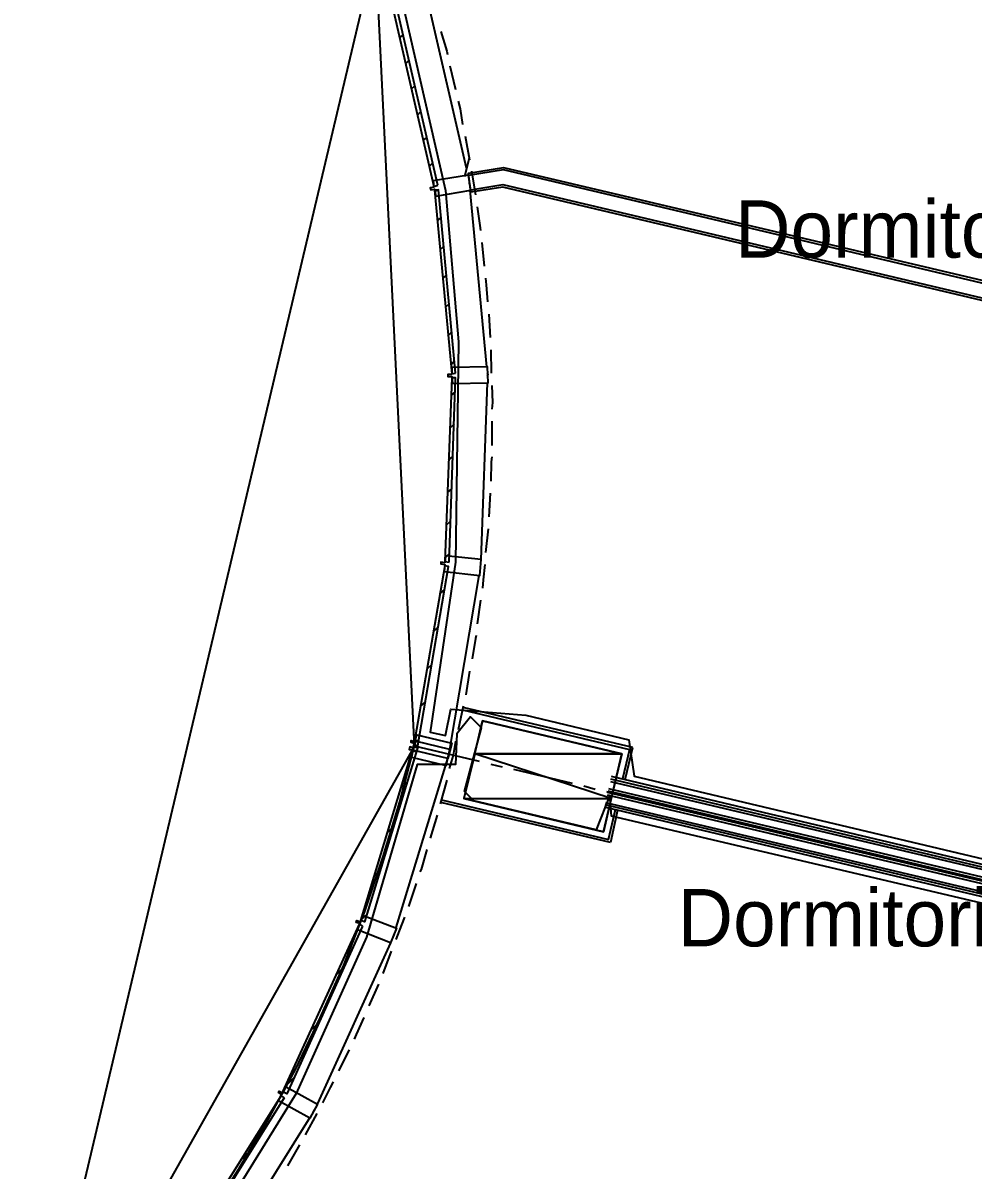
# Model space of a CAD drawing. Header units: feet. Extents: x -84 to 198, y -22 to 181.
# Drawn here: x 21 to 40.88, y 87.89 to 111.88 of the extents above; entities that cross this region are included whole.
import ezdxf
from ezdxf.enums import TextEntityAlignment as Align

# ---------------------------------------------------------------- set-up
doc = ezdxf.new("R2010")
doc.units = ezdxf.units.FT
for name, color, linetype in [('A-AREA-UNIDAD', 30, 'CONTINUOUS'), ('A-LINEA', 7, 'CONTINUOUS'), ('A-MURO-CONCRETO', 8, 'CONTINUOUS'), ('A-NOMBRE-ESPACIO', 2, 'CONTINUOUS')]:
    doc.layers.add(name, color=color, linetype=linetype)

msp = doc.modelspace()

# ---------------------------------------------------------------- linework, layer by layer
at = {"layer": 'A-AREA-UNIDAD'}
for points in [[(28.88, 112.5689), (29.84, 108.3733), (30.112, 105.2089), (30.048, 100.6044), (29.52, 97.0489), (29.84, 96.9778), (29.952, 97.5289), (31.52, 97.4044), (33.68, 96.8889), (33.792, 96.1244), (46.64, 93.0844), (47.6, 93.0844), (59.568, 90.2933), (59.68, 90.0089), (64.128, 88.9778), (64.192, 90.2044), (65.088, 94.1333), (65.36, 94.1689), (65.36, 95.0933), (65.888, 97.6533), (66.88, 97.6889), (67.92, 97.4578)], [(63.84, 87.7333), (63.92, 88.0889), (59.52, 89.1378), (57.728, 89.2978), (46.912, 91.8578), (46.88, 92.3378), (45.888, 92.3378), (33.312, 95.2889), (33.28, 95.7333), (32.992, 95.0044), (30.432, 95.6089), (30.24, 95.8044), (30.592, 97.1378), (30.368, 97.3689), (30.08, 97.0133), (30.048, 96.3733), (29.248, 96.3733), (28.192, 92.7644), (26.72, 89.4933), (24.64, 86.1333)]]:
    msp.add_lwpolyline(points, dxfattribs=at)
at = {"layer": 'A-LINEA'}
for p, q in [((21.0069, 82.2403), (28.3763, 113.3838)), ((29.195, 96.7636), (28.3763, 113.388)), ((30.28, 108.8444), (29.48, 112.3111)), ((28.88, 111.5644), (28.96, 111.6311)), ((29.0133, 111.0311), (29.08, 111.0978)), ((29.9333, 110.9778), (30.0533, 110.4844)), ((29.1333, 110.4978), (29.2, 110.5644)), ((29.2533, 109.9511), (29.32, 110.0178)), ((29.3733, 109.4178), (29.4533, 109.4844)), ((30.2533, 109.5111), (30.3467, 109.0178)), ((29.5067, 108.8844), (29.5733, 108.9511)), ((30.3333, 109.0578), (30.24, 108.6578)), ((31.0533, 108.8044), (30.32, 108.6844)), ((30.3867, 108.7778), (30.4667, 108.2844)), ((31.0533, 108.8578), (45.92, 105.3511)), ((45.9467, 105.2844), (31.0533, 108.8044)), ((30.3733, 108.3911), (31.04, 108.4978)), ((31.04, 108.4444), (30.3733, 108.3378)), ((31.04, 108.4978), (45.88, 104.9911)), ((45.8267, 104.9511), (31.04, 108.4444)), ((29.6133, 108.3378), (29.6667, 108.3778)), ((30.7067, 104.6844), (30.36, 108.3778)), ((29.6667, 107.7378), (29.7467, 107.8044)), ((30.6, 107.2844), (30.6533, 106.7911)), ((29.7333, 107.1378), (29.8, 107.2044)), ((29.7867, 106.5378), (29.8667, 106.6044)), ((29.84, 105.9378), (29.92, 106.0044)), ((30.7467, 105.7911), (30.7733, 105.2978)), ((29.8933, 105.3378), (29.9733, 105.4178)), ((30.7867, 105.0444), (30.8, 104.5511)), ((29.96, 104.7378), (30.0267, 104.8178)), ((30.5867, 100.6578), (30.72, 104.3511)), ((29.96, 104.0844), (30.0533, 104.1644)), ((29.9333, 103.4044), (30.0267, 103.4978)), ((30.8133, 103.5511), (30.8133, 103.0444)), ((29.9067, 102.7378), (30, 102.8178)), ((29.88, 102.0578), (29.9733, 102.1378)), ((30.7733, 102.0444), (30.7467, 101.5511)), ((29.8533, 101.3778), (29.9467, 101.4578)), ((30.7333, 101.2978), (30.68, 100.8044)), ((29.84, 100.6978), (29.92, 100.7778)), ((29.9333, 96.6844), (30.5467, 100.3244)), ((29.72, 99.9378), (29.8267, 100.0311)), ((30.5733, 99.8044), (30.5067, 99.3111)), ((29.5867, 99.1511), (29.6933, 99.2444)), ((29.4533, 98.3644), (29.56, 98.4711)), ((30.3467, 98.3244), (30.2667, 97.8311)), ((29.32, 97.5911), (29.4267, 97.6844)), ((30.2133, 97.5911), (30.1067, 97.0978)), ((33.76, 96.7244), (30.2133, 97.5644)), ((21.0069, 82.2403), (29.1973, 96.7601)), ((21.0069, 82.2403), (29.1973, 96.7601)), ((21.0069, 82.2403), (29.1973, 96.7601)), ((21.0069, 82.2403), (29.1973, 96.7601)), ((21.0069, 82.2403), (29.1973, 96.7601)), ((29.1867, 96.8044), (29.2933, 96.8978)), ((29.1867, 96.7644), (30.5467, 96.4444)), ((29.2933, 96.8578), (29.2133, 96.8711)), ((30.0533, 96.8578), (30, 96.5644)), ((33.6, 96.0578), (33.76, 96.7244)), ((29.88, 96.4978), (28.8, 92.9644)), ((29.24, 96.6311), (29.16, 96.6578)), ((30, 96.5644), (29.92, 96.2844)), ((30.7867, 96.3778), (31.0267, 96.3244)), ((31.2667, 96.2711), (32.4933, 95.9778)), ((28.92, 95.8978), (29.04, 96.0044)), ((29.8667, 96.0444), (29.7333, 95.5511)), ((33.2933, 96.0711), (64.2133, 88.7511)), ((33.2933, 96.0711), (64.2133, 88.7511)), ((33.2933, 96.0178), (64.2133, 88.7111)), ((33.3067, 96.1244), (64.2267, 88.8044)), ((33.3067, 96.1244), (64.2267, 88.8044)), ((32.7333, 95.9244), (32.9733, 95.8578)), ((33.2133, 95.8044), (34.44, 95.5244)), ((33.2267, 95.7911), (64.1467, 88.4711)), ((33.2267, 95.7911), (64.1467, 88.4711)), ((33.2267, 95.7378), (64.1333, 88.4178)), ((33.2267, 95.7378), (64.1333, 88.4178)), ((33.24, 95.8178), (64.16, 88.4978)), ((33.24, 95.8178), (64.16, 88.4978)), ((33.2533, 95.8711), (64.1733, 88.5511)), ((33.2533, 95.8711), (64.1733, 88.5511)), ((33.2933, 94.7378), (29.7467, 95.5778)), ((33.16, 95.4844), (64.08, 88.1644)), ((33.16, 95.4844), (64.08, 88.1644)), ((33.1733, 95.5378), (64.0933, 88.2178)), ((33.1733, 95.5378), (64.0933, 88.2178)), ((33.1867, 95.5778), (64.1067, 88.2711)), ((29.6667, 95.3111), (29.52, 94.8311)), ((33.44, 95.4178), (33.2933, 94.7378)), ((34.68, 95.4578), (34.92, 95.4044)), ((35.16, 95.3511), (36.3867, 95.0578)), ((28.64, 94.9644), (28.76, 95.0844)), ((36.6267, 95.0044), (36.8667, 94.9378)), ((37.1067, 94.8844), (38.3333, 94.5911)), ((38.5733, 94.5378), (38.8133, 94.4844)), ((39.0533, 94.4311), (40.28, 94.1378)), ((28.3467, 94.0444), (28.48, 94.1644)), ((40.52, 94.0844), (40.76, 94.0178)), ((29.2267, 93.8844), (29.0667, 93.4044)), ((28.0667, 93.1244), (28.2, 93.2444)), ((28.6933, 92.6444), (27.16, 89.2844)), ((28.7067, 92.4711), (28.5333, 92.0044)), ((27.56, 91.9778), (27.72, 92.1378)), ((28.44, 91.7778), (28.24, 91.3244)), ((27.0267, 90.8178), (27.2, 90.9778)), ((27.8267, 90.4044), (27.6, 89.9644)), ((26.5067, 89.6578), (26.6667, 89.8178)), ((27, 88.9911), (25.04, 85.8444)), ((27.1467, 89.0711), (26.9067, 88.6311)), ((25.5733, 88.1111), (25.8133, 88.3511)), ((26.7867, 88.4178), (26.5333, 87.9778))]:
    msp.add_line(p, q, dxfattribs=at)
for points in [[(29.68, 108.4844), (28.8133, 112.2311), (28.7333, 112.2178), (29.6, 108.4578), (29.68, 108.4844)], [(29.7467, 111.6978), (29.8667, 111.2844), (29.88, 111.2178)], [(30.1067, 110.2444), (30.1467, 110.0844), (30.2, 109.7511)], [(29.6, 108.4444), (29.52, 108.4311), (29.5333, 108.3911), (29.6133, 108.4044), (29.64, 108.2578), (30.3733, 108.3778), (30.32, 108.6978), (29.5867, 108.5778), (29.6, 108.4444)], [(30.3733, 108.3378), (30.32, 108.7378), (31.0533, 108.8578)], [(30.3467, 108.5111), (30.3467, 108.5378), (30.3467, 108.5644)], [(30.0533, 104.5511), (29.6933, 108.3911), (29.6133, 108.3778), (29.9733, 104.5378), (30.0533, 104.5511)], [(30.5067, 108.0311), (30.56, 107.6444), (30.5733, 107.5378)], [(30.68, 106.5378), (30.6933, 106.4044), (30.72, 106.0444)], [(29.9733, 104.5244), (29.8933, 104.5244), (29.8933, 104.4844), (29.9733, 104.4844), (29.9867, 104.3378), (30.7333, 104.3511), (30.72, 104.6844), (29.9733, 104.6711), (29.9733, 104.5244)], [(29.92, 100.6044), (30.0533, 104.4578), (29.9733, 104.4578), (29.8267, 100.6178), (29.92, 100.6044)], [(30.72, 104.4978), (30.7333, 104.5244), (30.72, 104.5511)], [(30.8133, 104.2978), (30.8267, 103.9378), (30.8133, 103.8044)], [(30.8133, 102.8044), (30.8, 102.6978), (30.7867, 102.2978)], [(29.2533, 96.7244), (29.9067, 100.5111), (29.8267, 100.5244), (29.1733, 96.7378), (29.2533, 96.7244)], [(29.8267, 100.5911), (29.7467, 100.6044), (29.7467, 100.5644), (29.8267, 100.5511), (29.8133, 100.4044), (30.56, 100.3244), (30.5867, 100.6578), (29.84, 100.7378), (29.8267, 100.5911)], [(30.5733, 100.4711), (30.5733, 100.4978), (30.5733, 100.5111)], [(30.6667, 100.5511), (30.6267, 100.2311), (30.6133, 100.0578)], [(30.48, 99.0711), (30.4667, 99.0044), (30.4, 98.5778)], [(30.2, 97.5111), (33.6933, 96.6844), (33.5467, 96.0711)], [(33.1467, 94.9644), (33.5333, 96.5911), (30.6133, 97.2844), (30.2267, 95.6578), (33.1467, 94.9644)], [(29.2, 96.8044), (29.12, 96.8311), (29.12, 96.8711), (29.2, 96.8444), (29.24, 96.9911), (29.9733, 96.8178), (29.8933, 96.4978), (29.16, 96.6711), (29.2, 96.8044)], [(29.1867, 96.7644), (28.88, 95.5911), (28.5333, 94.4444), (28.1467, 93.2978), (27.7067, 92.1778), (27.2133, 91.0711), (26.6933, 89.9911), (26.12, 88.9378), (25.5067, 87.8978), (24.8533, 86.8844), (24.16, 85.8978), (23.4267, 84.9378), (22.6533, 84.0178), (21.84, 83.1244), (21, 82.2578)], [(29.2667, 96.7644), (28.1467, 93.0844), (28.0667, 93.1111), (29.1867, 96.7911), (29.2667, 96.7644)], [(29.1733, 96.7111), (29.0933, 96.7378), (29.08, 96.6844), (29.16, 96.6711), (29.1333, 96.5244), (29.8533, 96.3511), (29.9333, 96.6844), (29.2133, 96.8578), (29.1733, 96.7111)], [(29.9333, 96.6844), (29.9333, 96.6578), (29.92, 96.6311)], [(29.8933, 96.4978), (29.9067, 96.5111), (29.9067, 96.5378)], [(29.76, 95.6311), (33.2533, 94.8044), (33.4, 95.4311)], [(29.4533, 94.5911), (29.3333, 94.1778), (29.3067, 94.1244)], [(28.0533, 93.0444), (27.9733, 93.0711), (27.9867, 93.1111), (28.0667, 93.0844), (28.1067, 93.2178), (28.8133, 92.9511), (28.6933, 92.6444), (28, 92.9111), (28.0533, 93.0444)], [(28.9867, 93.1778), (28.92, 93.0178), (28.8, 92.7111)], [(28.1067, 92.9911), (26.52, 89.4844), (26.44, 89.5244), (28.04, 93.0311), (28.1067, 92.9911)], [(28.76, 92.8178), (28.76, 92.8044), (28.7467, 92.7778)], [(28.1333, 91.0844), (27.9733, 90.7244), (27.9333, 90.6311)], [(27.4933, 89.7378), (27.4267, 89.6178), (27.2667, 89.2978)], [(26.4133, 89.4711), (26.3467, 89.5111), (26.36, 89.5378), (26.44, 89.4978), (26.5067, 89.6311), (27.16, 89.2711), (27, 88.9778), (26.3467, 89.3378), (26.4133, 89.4711)], [(26.4667, 89.4044), (24.4267, 86.1378), (24.36, 86.1778), (26.4, 89.4444), (26.4667, 89.4044)], [(27.0933, 89.1511), (27.08, 89.1244), (27.0667, 89.1111)]]:
    msp.add_lwpolyline(points, dxfattribs=at)
at = {"layer": 'A-MURO-CONCRETO'}
for points in [[(30.6133, 97.2844), (33.5333, 96.5911), (30.4533, 96.5911), (30.6133, 97.2844), (30.6133, 97.2844)], [(30.4533, 96.5911), (30.2267, 95.6578), (33.3067, 95.6578), (30.4533, 96.5911)], [(30.4533, 96.5911), (33.5333, 96.5911), (33.3067, 95.6578), (30.4533, 96.5911), (30.4533, 96.5911)], [(30.2267, 95.6578), (33.3067, 95.6578), (33.1467, 94.9644), (30.2267, 95.6578), (30.2267, 95.6578)]]:
    msp.add_lwpolyline(points, dxfattribs=at)

# ---------------------------------------------------------------- texts
at = {"layer": 'A-NOMBRE-ESPACIO'}
for p in [(39.6, 106.9689), (38.4, 92.5689)]:
    msp.add_text('Dormitorio', height=1.2, dxfattribs=at).set_placement(p, align=Align.CENTER)

doc.saveas('drawing.dxf')
